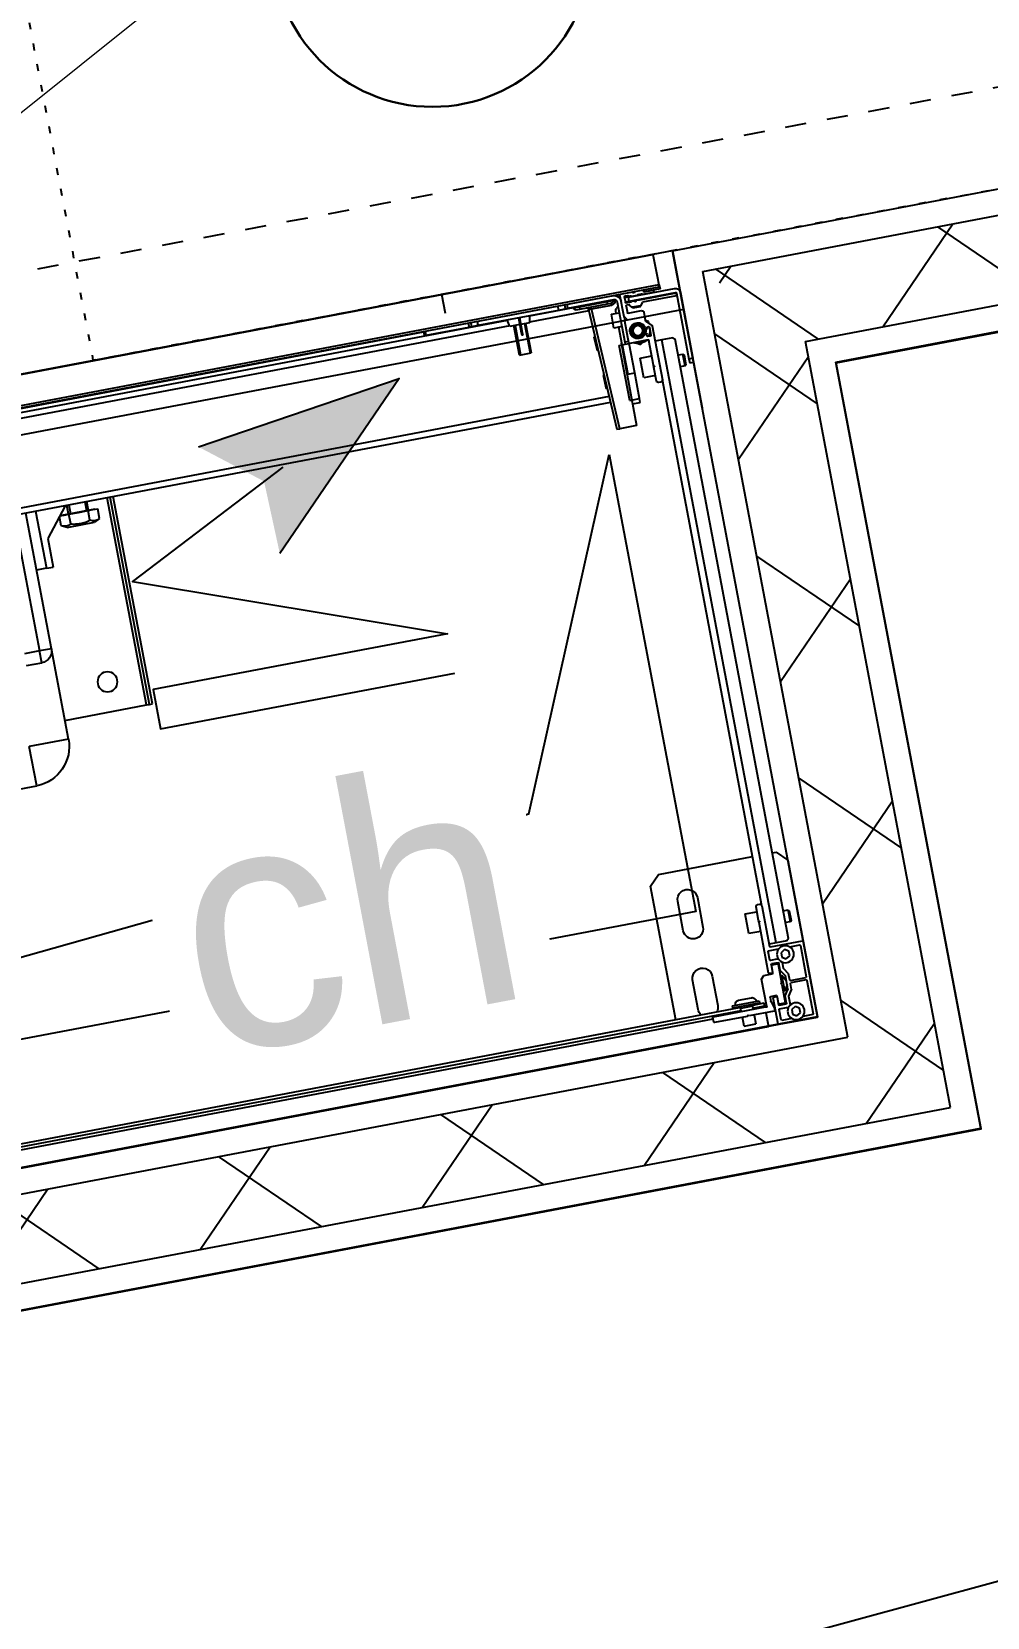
# Model space of a CAD drawing. Header units: centimetres. Extents: x 209280 to 319866, y -365283 to -277503.
# Drawn here: x 223611 to 224089, y -337841 to -337048 of the extents above; entities that cross this region are included whole.
import ezdxf

# ---------------------------------------------------------------- set-up
doc = ezdxf.new("R2010")
doc.units = ezdxf.units.CM
doc.linetypes.add('Style de ligne -1', pattern=[0.41664, 0.20828, -0.20836])
doc.linetypes.add('Style de ligne -5', pattern=[0.20828, 0.069425, -0.138855])
doc.layers.get('0').update_dxf_attribs({"color": 252})
for name, color, linetype in [('3-BAT C-Niveau 1', 252, 'Continuous'), ('prlm-GT', 242, 'Continuous'), ('prlm-MOD', 64, 'Continuous'), ('prlm-VMC', 93, 'Continuous')]:
    doc.layers.add(name, color=color, linetype=linetype)
doc.layers.add('prlm-ELEC-CFO', color=1, linetype='Continuous', lineweight=25)
doc.styles.add('prlm-elec-cfo', font='comic.ttf', dxfattribs={"height": 12})

# ---------------------------------------------------------------- blocks, each defined once
blk = doc.blocks.new('MTI900_Alu_390')
at = {"layer": 'prlm-MOD', "color": 1, "linetype": 'Continuous'}
for p, q in [((-4.225, 0), (4.225, 0)), ((4.278, 0), (4.225, 0)), ((4.225, -0.07), (4.225, 0)), ((4.472, 0), (4.278, 0)), ((4.475, 0), (4.472, 0)), ((4.475, -0.003), (4.475, 0)), ((3.96, -0.073), (3.96, -0.097)), ((4.13, -0.07), (3.963, -0.07)), ((4.105, -0.025), (4.165, -0.025)), ((4.105, -0.025), (4.105, -0.07)), ((4.135, -0.075), (4.13, -0.07)), ((4.14, -0.07), (4.135, -0.075)), ((4.267, -0.07), (4.14, -0.07)), ((4.165, -0.07), (4.165, -0.025)), ((4.27, -0.0895), (4.27, -0.073)), ((4.275, -0.003), (4.275, -0.137)), ((4.293, -0.021), (4.293, -0.074)), ((4.3467, -0.018), (4.296, -0.018)), ((4.296, -0.077), (4.3306, -0.077)), ((4.355, -0.0385), (4.375, -0.0269)), ((4.355, -0.0615), (4.355, -0.0385)), ((4.375, -0.0731), (4.355, -0.0615)), ((4.375, -0.0269), (4.395, -0.0385)), ((4.395, -0.0615), (4.375, -0.0731)), ((4.395, -0.0385), (4.395, -0.0615)), ((4.454, -0.018), (4.4033, -0.018)), ((4.457, -0.191), (4.457, -0.021)), ((4.475, -0.387), (4.475, -0.003)), ((-4.105, -0.105), (4.105, -0.105)), ((-4.1, -0.12), (4.1, -0.12)), ((-3.96, -0.09), (3.96, -0.09)), ((3.775, -0.12), (3.775, -0.8)), ((3.895, -0.15), (3.895, -0.3)), ((3.963, -0.1), (4.229, -0.1)), ((3.995, -0.3), (3.995, -0.15)), ((4.067, -0.12), (4.067, -0.125)), ((4.067, -0.125), (4.203, -0.125)), ((4.067, -0.125), (4.067, -0.135)), ((4.067, -0.135), (4.203, -0.135)), ((4.105, -0.115), (4.095, -0.125)), ((4.1025, -0.158), (4.1675, -0.158)), ((4.105, -0.1), (4.105, -0.115)), ((4.165, -0.115), (4.105, -0.115)), ((4.165, -0.115), (4.165, -0.1)), ((4.165, -0.105), (4.225, -0.105)), ((4.175, -0.125), (4.165, -0.115)), ((4.17, -0.12), (4.225, -0.12)), ((4.203, -0.125), (4.203, -0.12)), ((4.203, -0.135), (4.203, -0.125)), ((4.225, -0.105), (4.225, -0.1)), ((4.225, -0.105), (4.225, -0.12)), ((4.235, -0.1), (4.235, -0.24)), ((4.26, -0.142), (4.26, -0.1205)), ((4.2602, -0.1195), (4.2698, -0.0905)), ((4.292, -0.145), (4.263, -0.145)), ((4.278, -0.14), (4.292, -0.14)), ((4.295, -0.137), (4.295, -0.098)), ((4.295, -0.137), (4.295, -0.142)), ((4.298, -0.095), (4.332, -0.095)), ((4.327, -0.1), (4.298, -0.1)), ((4.33, -0.195), (4.33, -0.103)), ((4.335, -0.098), (4.335, -0.1341)), ((4.3355, -0.1358), (4.3545, -0.1642)), ((4.353, -0.0864), (4.353, -0.1286)), ((4.3535, -0.1303), (4.3725, -0.1588)), ((4.33, -0.195), (4.325, -0.2)), ((4.325, -0.2), (4.33, -0.205)), ((4.3377, -0.16), (4.33, -0.16)), ((4.33, -0.1677), (4.3421, -0.1677)), ((4.33, -0.297), (4.33, -0.205)), ((4.33, -0.2323), (4.3421, -0.2323)), ((4.3545, -0.2358), (4.335, -0.265)), ((4.3377, -0.16), (4.3377, -0.24)), ((4.355, -0.19), (4.3377, -0.16)), ((4.3377, -0.24), (4.355, -0.21)), ((4.355, -0.1659), (4.355, -0.2341)), ((4.373, -0.1605), (4.373, -0.191)), ((4.373, -0.209), (4.373, -0.2404)), ((4.454, -0.194), (4.376, -0.194)), ((4.376, -0.206), (4.454, -0.206)), ((4.457, -0.369), (4.457, -0.209)), ((4.235, -0.24), (4.25, -0.255)), ((4.25, -0.255), (4.292, -0.255)), ((4.275, -0.263), (4.275, -0.52)), ((4.292, -0.26), (4.278, -0.26)), ((4.295, -0.258), (4.295, -0.263)), ((4.295, -0.302), (4.295, -0.263)), ((4.298, -0.3), (4.327, -0.3)), ((4.332, -0.305), (4.298, -0.305)), ((4.33, -0.24), (4.3377, -0.24)), ((4.335, -0.265), (4.335, -0.302)), ((4.353, -0.2714), (4.353, -0.3036)), ((4.373, -0.2404), (4.3535, -0.2697)), ((4.355, -0.3285), (4.375, -0.3169)), ((4.375, -0.3169), (4.395, -0.3285)), ((4.293, -0.326), (4.293, -0.369)), ((4.328, -0.323), (4.296, -0.323)), ((4.296, -0.372), (4.3467, -0.372)), ((4.305, -0.6), (4.305, -0.393)), ((4.308, -0.39), (4.472, -0.39)), ((4.355, -0.3515), (4.355, -0.3285)), ((4.375, -0.3631), (4.355, -0.3515)), ((4.395, -0.3515), (4.375, -0.3631)), ((4.395, -0.3285), (4.395, -0.3515)), ((4.4033, -0.372), (4.454, -0.372)), ((4.475, -0.8), (4.475, -0.387)), ((4.215, -0.475), (4.215, -0.575)), ((4.275, -0.475), (4.215, -0.475)), ((4.34, -0.405), (4.305, -0.405)), ((4.34, -0.405), (4.34, -3.475)), ((4.395, -0.405), (4.34, -0.405)), ((4.405, -0.415), (4.395, -0.405)), ((4.405, -0.415), (4.405, -3.465)), ((3.895, -0.55), (3.895, -0.7)), ((3.995, -0.7), (3.995, -0.55)), ((4.275, -0.52), (4.2779, -0.5229)), ((4.275, -0.52), (4.275, -0.53)), ((4.2779, -0.5271), (4.275, -0.53)), ((4.275, -0.53), (4.275, -0.6)), ((4.43, -0.495), (4.405, -0.495)), ((4.405, -0.555), (4.43, -0.555)), ((4.43, -0.495), (4.43, -0.555)), ((4.435, -0.5), (4.43, -0.495)), ((4.43, -0.555), (4.435, -0.55)), ((4.435, -0.55), (4.435, -0.5)), ((4.215, -0.575), (4.275, -0.575)), ((4.285, -0.61), (4.295, -0.61)), ((4.305, -0.6), (4.305, -3.277)), ((3.775, -0.8), (3.825, -0.85)), ((3.825, -0.85), (4.305, -0.85)), ((4.405, -0.85), (4.425, -0.85)), ((4.425, -0.85), (4.475, -0.8)), ((-0.85, -1.865), (0.85, -1.865)), ((0.85, -1.865), (0.85, -2.065)), ((1.05, -2.065), (0.85, -2.065)), ((1.05, -2.065), (1.05, -2.525)), ((1.05, -2.16), (1.465, -2.16)), ((1.465, -2.16), (1.48, -2.16)), ((1.465, -2.16), (1.465, -3.215)), ((1.48, -2.16), (1.48, -3.215)), ((1.48, -2.16), (1.495, -2.16)), ((1.495, -2.16), (1.495, -3.215)), ((0.9124, -2.465), (0.99, -2.465)), ((0.99, -2.525), (0.9124, -2.525)), ((0.99, -2.465), (0.99, -2.525)), ((0.99, -3.215), (0.99, -2.525)), ((1.05, -2.525), (0.99, -2.525)), ((1.05, -2.525), (1.05, -3.215)), ((1.1, -2.925), (1.05, -2.925)), ((1.1, -3.215), (1.1, -2.925)), ((1.1, -2.925), (1.1342, -2.925)), ((1.1342, -3.0705), (1.1342, -2.925)), ((1.2504, -3.215), (1.1342, -3.0705)), ((4.0071, -3.6913), (4.035, -3.077)), ((4.05, -3.077), (4.0221, -3.692)), ((4.035, -3.077), (4.05, -3.077)), ((4.1351, -3.077), (4.05, -3.077)), ((4.136, -3.497), (4.1351, -3.077)), ((1.24, -3.106), (1.2119, -3.1204)), ((1.2119, -3.1204), (1.2119, -3.1671)), ((1.2142, -3.17), (1.2364, -3.17)), ((1.225, -3.17), (1.225, -3.172)), ((1.225, -3.172), (1.395, -3.172)), ((1.2364, -3.17), (1.2609, -3.17)), ((1.24, -3.106), (1.38, -3.106)), ((1.26, -3.172), (1.26, -3.215)), ((1.2609, -3.1204), (1.2609, -3.17)), ((1.2609, -3.17), (1.31, -3.17)), ((1.2692, -3.215), (1.2692, -3.172)), ((1.31, -3.17), (1.3591, -3.17)), ((1.3508, -3.215), (1.3508, -3.172)), ((1.3591, -3.1204), (1.3591, -3.17)), ((1.3591, -3.17), (1.3836, -3.17)), ((1.36, -3.215), (1.36, -3.172)), ((1.4081, -3.1204), (1.38, -3.106)), ((1.3836, -3.17), (1.4081, -3.17)), ((1.395, -3.172), (1.395, -3.17)), ((1.4081, -3.1204), (1.4081, -3.17)), ((4.0287, -3.215), (-0.1325, -3.215)), ((4.0274, -3.245), (-0.1325, -3.245)), ((4.125, -3.207), (4.125, -3.487)), ((4.125, -3.207), (4.175, -3.207)), ((4.1353, -3.187), (4.175, -3.187)), ((4.175, -3.187), (4.175, -3.207)), ((4.175, -3.207), (4.175, -3.337)), ((4.0173, -3.3556), (4.0205, -3.2854)), ((4.0255, -3.2857), (4.0205, -3.2854)), ((4.215, -3.305), (4.215, -3.405)), ((4.275, -3.305), (4.215, -3.305)), ((4.275, -3.277), (4.275, -3.3458)), ((4.295, -3.267), (4.285, -3.267)), ((4.305, -3.5528), (4.305, -3.277)), ((4.43, -3.325), (4.405, -3.325)), ((4.43, -3.325), (4.43, -3.385)), ((4.435, -3.33), (4.43, -3.325)), ((4.435, -3.38), (4.435, -3.33)), ((4.0173, -3.3556), (4.0223, -3.3558)), ((4.14, -3.337), (4.175, -3.337)), ((4.14, -3.487), (4.14, -3.337)), ((4.175, -3.337), (4.175, -3.487)), ((4.215, -3.405), (4.275, -3.405)), ((4.275, -3.3458), (4.275, -3.3582)), ((4.275, -3.3582), (4.275, -3.484)), ((4.2759, -3.3479), (4.2779, -3.3499)), ((4.2779, -3.3541), (4.2759, -3.3561)), ((4.405, -3.385), (4.43, -3.385)), ((4.43, -3.385), (4.435, -3.38)), ((4.455, -3.355), (4.455, -3.335)), ((4.455, -3.335), (4.475, -3.335)), ((4.455, -3.69), (4.455, -3.355)), ((4.475, -3.355), (4.455, -3.355)), ((4.475, -3.335), (4.475, -3.355)), ((4.475, -3.69), (4.475, -3.355)), ((4.0084, -3.5518), (4.0116, -3.4816)), ((4.0166, -3.4819), (4.0116, -3.4816)), ((4.125, -3.487), (4.14, -3.487)), ((4.14, -3.487), (4.155, -3.487)), ((4.14, -3.487), (4.14, -3.577)), ((4.155, -3.487), (4.175, -3.487)), ((4.155, -3.497), (4.155, -3.487)), ((4.175, -3.487), (4.175, -3.49)), ((4.272, -3.487), (4.178, -3.487)), ((4.22, -3.4778), (4.23, -3.472)), ((4.23, -3.472), (4.24, -3.4778)), ((4.34, -3.475), (4.305, -3.475)), ((4.395, -3.475), (4.34, -3.475)), ((4.395, -3.475), (4.405, -3.465)), ((3.625, -3.532), (3.685, -3.532)), ((3.625, -3.532), (3.625, -3.682)), ((3.6311, -3.682), (3.6311, -3.532)), ((3.6789, -3.682), (3.6789, -3.532)), ((3.685, -3.682), (3.685, -3.532)), ((4.0084, -3.5518), (4.0134, -3.552)), ((4.14, -3.4972), (4.136, -3.497)), ((4.155, -3.702), (4.155, -3.497)), ((4.175, -3.497), (4.155, -3.497)), ((4.175, -3.49), (4.175, -3.6008)), ((4.195, -3.5614), (4.195, -3.5226)), ((4.268, -3.521), (4.2657, -3.521)), ((4.271, -3.507), (4.271, -3.518)), ((4.2729, -3.542), (4.276, -3.542)), ((4.287, -3.504), (4.274, -3.504)), ((4.2769, -3.5821), (4.3041, -3.5549)), ((4.279, -3.545), (4.279, -3.549)), ((4.282, -3.552), (4.287, -3.552)), ((4.2854, -3.504), (4.29, -3.5066)), ((4.29, -3.549), (4.29, -3.507)), ((4.2906, -3.5684), (4.2906, -3.577)), ((3.655, -3.6411), (3.655, -3.6275)), ((3.66, -3.6275), (3.655, -3.6275)), ((3.655, -3.717), (3.655, -3.6411)), ((3.66, -3.6411), (3.655, -3.6411)), ((3.66, -3.6411), (3.66, -3.6275)), ((3.66, -3.717), (3.66, -3.6411)), ((4.115, -3.577), (4.115, -3.647)), ((4.155, -3.577), (4.115, -3.577)), ((4.115, -3.647), (4.155, -3.647)), ((4.14, -3.647), (4.14, -3.6567)), ((4.175, -3.6232), (4.175, -3.6008)), ((4.175, -3.6232), (4.175, -3.734)), ((4.1759, -3.6029), (4.1829, -3.6099)), ((4.1829, -3.6141), (4.1759, -3.6211)), ((4.195, -3.674), (4.195, -3.64)), ((4.198, -3.637), (4.266, -3.637)), ((4.276, -3.627), (4.276, -3.5842)), ((4.2906, -3.577), (4.2806, -3.5828)), ((-0.16, -3.715), (3.5984, -3.715)), ((3.6044, -3.685), (-0.15, -3.685)), ((3.175, -3.717), (3.185, -3.717)), ((3.175, -3.737), (3.175, -3.717)), ((3.185, -3.717), (3.4033, -3.717)), ((3.185, -3.717), (3.185, -3.737)), ((3.4033, -3.737), (3.4033, -3.717)), ((3.4033, -3.717), (3.4168, -3.717)), ((3.4168, -3.717), (3.45, -3.717)), ((3.4168, -3.717), (3.4168, -3.737)), ((3.45, -3.717), (3.86, -3.717)), ((3.45, -3.717), (3.45, -3.737)), ((3.605, -3.682), (3.598, -3.717)), ((3.655, -3.682), (3.605, -3.682)), ((3.705, -3.682), (3.66, -3.682)), ((3.712, -3.717), (3.705, -3.682)), ((4.0074, -3.685), (3.7056, -3.685)), ((3.7116, -3.715), (3.935, -3.715)), ((3.86, -3.717), (3.8932, -3.717)), ((3.86, -3.717), (3.86, -3.737)), ((3.8932, -3.717), (3.9067, -3.717)), ((3.8932, -3.737), (3.8932, -3.717)), ((3.9067, -3.717), (4.14, -3.717)), ((3.9067, -3.717), (3.9067, -3.737)), ((3.935, -3.717), (3.935, -3.712)), ((3.965, -3.712), (3.935, -3.712)), ((3.945, -3.702), (3.965, -3.702)), ((3.965, -3.702), (4.105, -3.702)), ((3.965, -3.712), (3.965, -3.702)), ((3.965, -3.712), (3.965, -3.717)), ((4.105, -3.712), (3.965, -3.712)), ((4.007, -3.6925), (4.0071, -3.6913)), ((4.0071, -3.6913), (4.0221, -3.692)), ((4.0221, -3.692), (4.022, -3.6925)), ((4.0221, -3.692), (4.125, -3.692)), ((4.105, -3.702), (4.125, -3.702)), ((4.105, -3.712), (4.105, -3.702)), ((4.105, -3.717), (4.105, -3.712)), ((4.135, -3.712), (4.105, -3.712)), ((4.125, -3.692), (4.125, -3.702)), ((4.135, -3.712), (4.135, -3.717)), ((4.165, -3.7265), (4.165, -3.737)), ((4.195, -3.722), (4.195, -3.693)), ((4.195, -3.695), (4.215, -3.695)), ((4.215, -3.715), (4.195, -3.715)), ((4.2109, -3.677), (4.198, -3.677)), ((4.198, -3.69), (4.2252, -3.69)), ((4.198, -3.725), (4.212, -3.725)), ((4.2221, -3.6633), (4.2134, -3.6757)), ((4.215, -3.695), (4.45, -3.695)), ((4.215, -3.695), (4.215, -3.715)), ((4.215, -3.715), (4.45, -3.715)), ((4.215, -3.72), (4.2251, -3.72)), ((4.215, -3.722), (4.215, -3.72)), ((4.2249, -3.7161), (4.221, -3.72)), ((4.2654, -3.662), (4.2246, -3.662)), ((4.2287, -3.7161), (4.2249, -3.7161)), ((4.227, -3.657), (4.225, -3.659)), ((4.265, -3.659), (4.225, -3.659)), ((4.225, -3.659), (4.225, -3.662)), ((4.225, -3.69), (4.225, -3.695)), ((4.263, -3.657), (4.227, -3.657)), ((4.228, -3.692), (4.2367, -3.692)), ((4.2293, -3.657), (4.2293, -3.662)), ((4.2293, -3.69), (4.2293, -3.695)), ((4.2595, -3.715), (4.231, -3.715)), ((4.2429, -3.6871), (4.2388, -3.6911)), ((4.2512, -3.6911), (4.2471, -3.6871)), ((4.2533, -3.692), (4.2625, -3.692)), ((4.2607, -3.657), (4.2607, -3.662)), ((4.2607, -3.69), (4.2607, -3.695)), ((4.2651, -3.7161), (4.2618, -3.7161)), ((4.265, -3.659), (4.263, -3.657)), ((4.265, -3.662), (4.265, -3.659)), ((4.265, -3.695), (4.265, -3.69)), ((4.269, -3.72), (4.2651, -3.7161)), ((4.2827, -3.69), (4.2653, -3.69)), ((4.2654, -3.72), (4.2826, -3.72)), ((4.2766, -3.6757), (4.2679, -3.6633)), ((4.452, -3.677), (4.2791, -3.677)), ((4.2855, -3.692), (4.445, -3.692)), ((4.342, -3.715), (4.2885, -3.715)), ((4.298, -3.727), (4.342, -3.727)), ((4.378, -3.727), (4.298, -3.727)), ((4.298, -3.727), (4.298, -3.737)), ((4.345, -3.724), (4.345, -3.718)), ((4.378, -3.747), (4.378, -3.727)), ((4.455, -3.682), (4.455, -3.68)), ((-4.375, -3.737), (4.375, -3.737)), ((4.375, -3.747), (-4.375, -3.747)), ((-0.1667, -3.735), (3.175, -3.735)), ((4.175, -3.734), (4.175, -3.737)), ((4.2429, -3.7321), (4.2379, -3.737)), ((4.2486, -3.7335), (4.2414, -3.7335)), ((4.2521, -3.737), (4.2471, -3.7321)), ((4.295, -3.734), (4.295, -3.73)), ((4.375, -3.737), (4.375, -3.747)), ((4.375, -3.747), (4.378, -3.747)), ((4.375, -3.792), (4.375, -3.747)), ((4.375, -3.902), (4.375, -3.792)), ((-4.375, -3.902), (4.375, -3.902))]:
    blk.add_line(p, q, dxfattribs=at)
at = {"layer": 'prlm-MOD', "color": 1, "ltscale": 50}
blk.add_lwpolyline([(3.3, -3.8058), (3.3, -3.902)], dxfattribs=at)
at = {"layer": 'prlm-MOD', "color": 1, "linetype": 'Continuous'}
for centre, radius in [((4.375, -0.05), 0.0425), ((4.375, -0.34), 0.0425), ((1.295, -2.31), 0.05), ((4.23, -3.542), 0.035), ((4.23, -3.542), 0.03), ((4.23, -3.542), 0.025)]:
    blk.add_circle(centre, radius, dxfattribs=at)
for centre, radius, start, end in [((4.278, -0.003), 0.003, 90, 180), ((4.472, -0.003), 0.003, 0, 90), ((3.963, -0.073), 0.003, 90, 180), ((4.267, -0.073), 0.003, 0, 90), ((4.296, -0.021), 0.003, 90, 180), ((4.296, -0.074), 0.003, 180, 270), ((4.3306, -0.067), 0.01, 270, 326.3475), ((4.3467, -0.021), 0.003, 84.51824, 90), ((4.4033, -0.021), 0.003, 90, 95.48179), ((4.454, -0.021), 0.003, 0, 90), ((3.945, -0.15), 0.05, 143.1301, 180), ((3.963, -0.097), 0.003, 180, 270), ((3.945, -0.15), 0.05, 0, 36.8699), ((4.1025, -0.138), 0.02, 171.37307, 270), ((4.1025, -0.133), 0.02, 185.73917, 187.18076), ((4.1675, -0.138), 0.02, 270, 8.62693), ((4.1675, -0.133), 0.02, 352.81924, 354.26083), ((4.232, -0.1), 0.003, 0, 180), ((4.263, -0.1205), 0.003, 161.56505, 180), ((4.263, -0.142), 0.003, 180, 270), ((4.267, -0.0895), 0.003, 341.56505, 0), ((4.278, -0.137), 0.003, 180, 270), ((4.292, -0.137), 0.003, 270, 0), ((4.292, -0.142), 0.003, 270, 0), ((4.298, -0.098), 0.003, 90, 180), ((4.298, -0.103), 0.003, 90, 180), ((4.327, -0.103), 0.003, 0, 90), ((4.332, -0.098), 0.003, 0, 90), ((4.338, -0.1341), 0.003, 180, 213.69007), ((4.356, -0.1286), 0.003, 180, 213.69007), ((4.352, -0.1659), 0.003, 0, 33.69007), ((4.352, -0.2341), 0.003, 326.30993, 0), ((4.37, -0.1605), 0.003, 0, 33.69007), ((4.376, -0.191), 0.003, 180, 270), ((4.376, -0.209), 0.003, 90, 180), ((4.454, -0.191), 0.003, 270, 0), ((4.454, -0.209), 0.003, 0, 90), ((3.945, -0.3), 0.05, 180, 0), ((4.278, -0.263), 0.003, 90, 180), ((4.292, -0.258), 0.003, 0, 90), ((4.292, -0.263), 0.003, 0, 90), ((4.298, -0.297), 0.003, 180, 270), ((4.298, -0.302), 0.003, 180, 270), ((4.327, -0.297), 0.003, 270, 0), ((4.332, -0.302), 0.003, 270, 0), ((4.356, -0.2714), 0.003, 146.30993, 180), ((4.296, -0.326), 0.003, 90, 180), ((4.296, -0.369), 0.003, 180, 270), ((4.308, -0.393), 0.003, 90, 180), ((4.328, -0.333), 0.01, 46.14901, 90), ((4.3467, -0.369), 0.003, 270, 275.48176), ((4.4033, -0.369), 0.003, 264.51819, 270), ((4.454, -0.369), 0.003, 270, 0), ((4.472, -0.387), 0.003, 270, 0), ((3.945, -0.55), 0.05, 0, 180), ((4.2758, -0.525), 0.003, 315, 45), ((4.285, -0.6), 0.01, 180, 270), ((4.295, -0.6), 0.01, 270, 0), ((3.945, -0.7), 0.05, 180, 0), ((0.85, -2.065), 0.2, 0, 90), ((0.99, -2.525), 0.06, 0, 90), ((1.2364, -3.1624), 0.0487, 59.74223, 120.25777), ((1.3836, -3.1624), 0.0487, 59.74223, 120.25777), ((4.285, -3.277), 0.01, 90, 180), ((4.295, -3.277), 0.01, 0, 90), ((4.278, -3.3458), 0.003, 180, 225), ((4.278, -3.3582), 0.003, 135, 180), ((4.2758, -3.352), 0.003, 315, 45), ((4.178, -3.49), 0.003, 90, 180), ((4.23, -3.542), 0.065, 57.79577, 122.20423), ((4.23, -3.542), 0.06, 66.44354, 113.55646), ((4.272, -3.484), 0.003, 270, 0), ((4.23, -3.542), 0.04, 33.92723, 355.99937), ((4.2657, -3.518), 0.003, 213.92723, 270), ((4.23, -3.542), 0.04, 0, 33.92723), ((4.268, -3.518), 0.003, 270, 0), ((4.2729, -3.545), 0.003, 90, 175.99937), ((4.23, -3.542), 0.04, 355.99937, 0), ((4.274, -3.507), 0.003, 90, 180), ((4.276, -3.545), 0.003, 0, 90), ((4.23, -3.542), 0.06, 0, 39.29648), ((4.282, -3.549), 0.003, 180, 270), ((4.23, -3.542), 0.065, 22.61986, 35.77582), ((4.287, -3.507), 0.003, 0, 90), ((4.287, -3.549), 0.003, 270, 0), ((4.23, -3.542), 0.06, 351.491, 0), ((4.302, -3.5528), 0.003, 315, 0), ((4.178, -3.6008), 0.003, 180, 225), ((4.178, -3.6232), 0.003, 135, 180), ((4.1808, -3.612), 0.003, 315, 45), ((4.198, -3.64), 0.003, 90, 180), ((4.266, -3.627), 0.01, 270, 0), ((4.23, -3.542), 0.065, 315.04746, 333.83802), ((4.279, -3.5842), 0.003, 135, 180), ((3.945, -3.712), 0.01, 90, 180), ((3.997, -3.692), 0.01, 270, 357.39744), ((4.125, -3.712), 0.02, 347.58795, 90), ((4.125, -3.712), 0.01, 0, 90), ((4.16, -3.6567), 0.02, 180, 230.11594), ((4.14, -3.702), 0.035, 270, 0), ((4.14, -3.702), 0.015, 270, 0), ((4.1151, -3.7104), 0.05, 37.08606, 50.11594), ((4.198, -3.674), 0.003, 180, 270), ((4.198, -3.693), 0.003, 90, 180), ((4.198, -3.722), 0.003, 180, 270), ((4.2109, -3.674), 0.003, 270, 325.00798), ((4.212, -3.722), 0.003, 270, 0), ((4.2246, -3.665), 0.003, 90, 145.00798), ((4.215, -3.715), 0.01, 353.93882, 0), ((4.2251, -3.717), 0.003, 270, 350.40593), ((4.2252, -3.693), 0.003, 19.47122, 90), ((4.231, -3.718), 0.003, 90, 170.40593), ((4.2367, -3.689), 0.003, 270, 315), ((4.245, -3.6892), 0.003, 45, 135), ((4.2533, -3.689), 0.003, 225, 270), ((4.2595, -3.718), 0.003, 9.59407, 90), ((4.2653, -3.693), 0.003, 90, 160.52878), ((4.2654, -3.717), 0.003, 189.59407, 270), ((4.275, -3.715), 0.01, 180, 186.06118), ((4.2654, -3.665), 0.003, 34.99202, 90), ((4.2791, -3.674), 0.003, 214.99202, 270), ((4.2826, -3.717), 0.003, 270, 350.40593), ((4.2827, -3.693), 0.003, 19.47122, 90), ((4.2885, -3.718), 0.003, 90, 170.40593), ((4.298, -3.73), 0.003, 90, 180), ((4.342, -3.718), 0.003, 0, 90), ((4.342, -3.724), 0.003, 270, 0), ((4.445, -3.682), 0.01, 270, 0), ((4.45, -3.69), 0.025, 270, 0), ((4.45, -3.69), 0.005, 270, 0), ((4.452, -3.68), 0.003, 0, 90), ((4.178, -3.734), 0.003, 180, 270), ((4.245, -3.7342), 0.003, 45, 135), ((4.292, -3.734), 0.003, 270, 0)]:
    blk.add_arc(centre, radius, start, end, dxfattribs=at)
for centre, major_axis, ratio, start_param, end_param in [((3.997, -3.692), (-0.025, 0), 0.4, 1.570796, 3.096169), ((4.022, -3.6931), (-0.015, 0.0007), 0.045361, -1.568734, 0)]:
    blk.add_ellipse(centre, major_axis=major_axis, ratio=ratio, start_param=start_param, end_param=end_param, dxfattribs=at)
blk.add_open_spline([(1.2609, -3.1204), (1.269, -3.1183), (1.2772, -3.1166), (1.2935, -3.1143), (1.3017, -3.1137), (1.3141, -3.1137), (1.3182, -3.1138), (1.3265, -3.1144), (1.3306, -3.1149), (1.343, -3.1166), (1.3511, -3.1183), (1.3591, -3.1204)], degree=3, knots=[0, 0, 0, 0, 0.25, 0.25, 0.5, 0.5, 0.625, 0.625, 0.75, 0.75, 1, 1, 1, 1], dxfattribs=at)
blk = doc.blocks.new('xi.be')
at = {"layer": 'prlm-VMC', "color": 0, "linetype": 'ByBlock', "lineweight": 5, "flags": 128}
blk.add_lwpolyline([(-6.173, -15.004), (6.173, -15.004), (0, 0)], close=True, dxfattribs=at)
at = {"layer": 'prlm-VMC', "color": 0, "linetype": 'ByBlock', "lineweight": 5}
blk.add_solid([(0, -1), (5.173, -14.004), (-5.173, -14.004), (0, -1)], dxfattribs=at)
blk = doc.blocks.new('xi.CH')
at = {"layer": 'prlm-ELEC-CFO', "lineweight": 5}
blk.add_hatch(color=0, dxfattribs=at).paths.add_polyline_path([(-3, 6), (-0.103, 3.699), (0, 0), (7.5, 7.5)])
at = {"layer": 'prlm-ELEC-CFO', "color": 0}
for points in [[(-3, 6), (7.5, 7.5), (0, 0)], [(0.955, 4.227), (-7.5, 0), (7.5, -5.5), (-7.5, -5.5), (-7.5, -7.5), (7.5, -7.5)]]:
    blk.add_lwpolyline(points, dxfattribs=at)

msp = doc.modelspace()

# ---------------------------------------------------------------- hatches: boundary and pattern name
at = {"linetype": 'Continuous'}
h = msp.add_hatch(dxfattribs=at)
h.set_pattern_fill('02_ISOLANT', color=256, scale=10, angle=10.727694, style=0, pattern_type=2)
h.set_pattern_definition([(55.727694, (88960.93, 134700.79), (-66.109646, 45.050135), []), (145.727694, (88960.93, 134700.79), (45.050135, 66.109646), [])])
h.paths.add_polyline_path([(223946.445, -337167.885), (223997.864, -337202.926), (224452.773, -337116.742), (224444.583, -337073.511)])
h = msp.add_hatch(dxfattribs=at)
h.set_pattern_fill('02_ISOLANT', color=256, scale=10, angle=100.723595, style=0, pattern_type=2)
h.set_pattern_definition([(145.723595, (88960.93, 134700.79), (-45.054865, -66.106423), []), (235.723595, (88960.93, 134700.79), (-66.106423, 45.054865), [])])
h.paths.add_polyline_path([(224019.007, -337551.039), (224070.425, -337586.084), (223997.864, -337202.926), (223946.445, -337167.885)])
h = msp.add_hatch(dxfattribs=at)
h.set_pattern_fill('02_ISOLANT', color=256, scale=10, angle=10.723595, style=0, pattern_type=2)
h.set_pattern_definition([(55.723595, (88960.93, 134700.79), (-66.106423, 45.054865), []), (145.723595, (88960.93, 134700.79), (45.054865, 66.106423), [])])
h.paths.add_polyline_path([(223090.541, -337726.871), (223141.96, -337761.915), (224070.425, -337586.084), (224019.007, -337551.039)])
at = {"layer": '3-BAT C-Niveau 1', "linetype": 'Continuous', "lineweight": 18}
h = msp.add_hatch(dxfattribs=at)
h.set_pattern_fill('BA 13', color=256, scale=10, style=0, pattern_type=2)
h.set_pattern_definition([(218.65981, (88960.93, 134700.8), (-199.24783, 287.75041), [])])
h.paths.add_polyline_path([(223042.612, -337274.896), (222806.714, -336028.014), (223196.645, -335954.17), (223187.341, -335905.043), (222748.286, -335988.191), (223165.037, -338190.098), (223881.331, -338054.446), (223926.469, -338292.795), (222325.248, -338596.033), (222280.11, -338357.685), (222280.089, -338357.689), (222318.249, -338559.192), (221660.157, -338683.821), (221385.014, -337230.429), (222043.106, -337105.801), (221576.866, -334644.097), (223196.225, -334337.957), (223196.102, -334336.238), (223884.161, -334205.934), (223884.99, -334207.678), (224418.6, -337014.313)])

# ---------------------------------------------------------------- linework, layer by layer
at = {"linetype": 'Continuous'}
for p, q in [((223931.254, -337157.532), (224442.163, -337060.739)), ((223946.445, -337167.885), (224444.583, -337073.511)), ((223946.445, -337167.885), (224444.583, -337073.511)), ((223997.864, -337202.926), (224452.773, -337116.742)), ((223997.864, -337202.926), (224452.773, -337116.742)), ((224003.815, -337540.685), (223931.254, -337157.532)), ((224019.007, -337551.039), (223946.445, -337167.885)), ((224019.007, -337551.039), (223946.445, -337167.885)), ((223936.829, -337186.972), (223946.133, -337236.099)), ((224070.425, -337586.084), (223997.864, -337202.926)), ((224070.425, -337586.084), (223997.864, -337202.926)), ((223075.35, -337716.517), (224003.815, -337540.685)), ((223090.541, -337726.871), (224019.007, -337551.039)), ((223090.541, -337726.871), (224019.007, -337551.039)), ((223141.96, -337761.915), (224070.425, -337586.084)), ((223141.96, -337761.915), (224070.425, -337586.084))]:
    msp.add_line(p, q, dxfattribs=at)
at = {"linetype": 'Continuous', "lineweight": 25}
for p, q in [((223931.254, -337157.532), (224442.163, -337060.739)), ((224013.055, -337213.279), (224455.193, -337129.515)), ((224003.815, -337540.685), (223931.254, -337157.532)), ((224085.617, -337596.438), (224013.055, -337213.279)), ((223075.35, -337716.517), (224003.815, -337540.685)), ((223157.152, -337772.269), (224085.617, -337596.438))]:
    msp.add_line(p, q, dxfattribs=at)
at = {"linetype": 'Style de ligne -5', "ltscale": 50.8, "flags": 128}
msp.add_lwpolyline([(223399.506, -335935.09), (224185.535, -335786.233), (224427.428, -337063.53), (223641.399, -337212.387)], close=True, dxfattribs=at)
at = {"linetype": 'Continuous', "lineweight": 18, "flags": 128}
msp.add_lwpolyline([(224577.131, -337851.434), (223201.143, -338112.017), (223051.914, -337324.023), (224427.902, -337063.44)], close=True, dxfattribs=at)
at = {"linetype": 'Continuous', "flags": 128}
for points in [[(223931.247, -337157.496), (223936.829, -337186.972), (223057.496, -337353.499), (223051.914, -337324.023)], [(224380.978, -337194.456), (224498.576, -337815.422), (223260.612, -338049.866), (224382.669, -337744.582)], [(223899.663, -337259.433), (223942.967, -337488.1), (223161.888, -337636.019), (223859.433, -337439.322)]]:
    msp.add_lwpolyline(points, close=True, dxfattribs=at)
at = {"layer": '3-BAT C-Niveau 1', "linetype": 'Style de ligne -1', "ltscale": 50.8, "flags": 128}
msp.add_lwpolyline([(223042.612, -337274.896), (222806.714, -336028.014), (223196.645, -335954.17), (223187.341, -335905.043), (222748.286, -335988.191), (223165.037, -338190.098), (223881.331, -338054.446), (223926.469, -338292.795), (222325.248, -338596.033), (222280.11, -338357.685), (222280.089, -338357.689), (222318.249, -338559.192), (221660.157, -338683.821), (221385.014, -337230.429), (222043.106, -337105.801), (221576.866, -334644.097), (223196.225, -334337.957), (223196.102, -334336.238), (223884.161, -334205.934), (223884.99, -334207.678), (224418.6, -337014.313)], close=True, dxfattribs=at)
at = {"layer": 'prlm-ELEC-CFO', "lineweight": 30}
msp.add_circle((223811.144, -337005.734), 79.861, dxfattribs=at)
at = {"layer": 'prlm-GT', "ltscale": 50}
msp.add_lwpolyline([(223157.265, -337772.585), (224085.73, -337596.754), (224013.168, -337213.595), (224439.02, -337132.916), (224575.224, -337852.133), (223220.901, -338108.612)], close=True, dxfattribs=at)

# ---------------------------------------------------------------- block references
at = {"layer": 'prlm-MOD', "xscale": -99.99999999999972, "yscale": 99.99999999999974, "zscale": 99.99999999999964, "rotation": 190.7237167511636}
msp.add_blockref('MTI900_Alu_390', (223564.243, -337624.269), dxfattribs=at)
at = {"layer": 'prlm-VMC', "xscale": 10, "yscale": 10, "zscale": 10, "rotation": 190.7236014113933}
msp.add_blockref('xi.be', (224169.955, -337112.646), dxfattribs=at)

# ---------------------------------------------------------------- next in the draw order: texts
at = {"layer": 'prlm-ELEC-CFO', "lineweight": 20, "insert": (223768.567, -337487.646), "char_height": 120, "attachment_point": 5, "rotation": 10.723601, "line_spacing_factor": 0.8, "style": 'prlm-elec-cfo', "bg_fill": 3, "box_fill_scale": 1.1, "bg_fill_color": 256, "bg_fill_transparency": 0}
msp.add_mtext('ch', dxfattribs=at)

# ---------------------------------------------------------------- next in the draw order: block references
at = {"layer": 'prlm-ELEC-CFO', "xscale": 10, "yscale": 10, "zscale": 10, "rotation": 10.72360141139323}
msp.add_blockref('xi.CH', (223734.751, -337309.083), dxfattribs=at)

doc.saveas('drawing.dxf')
